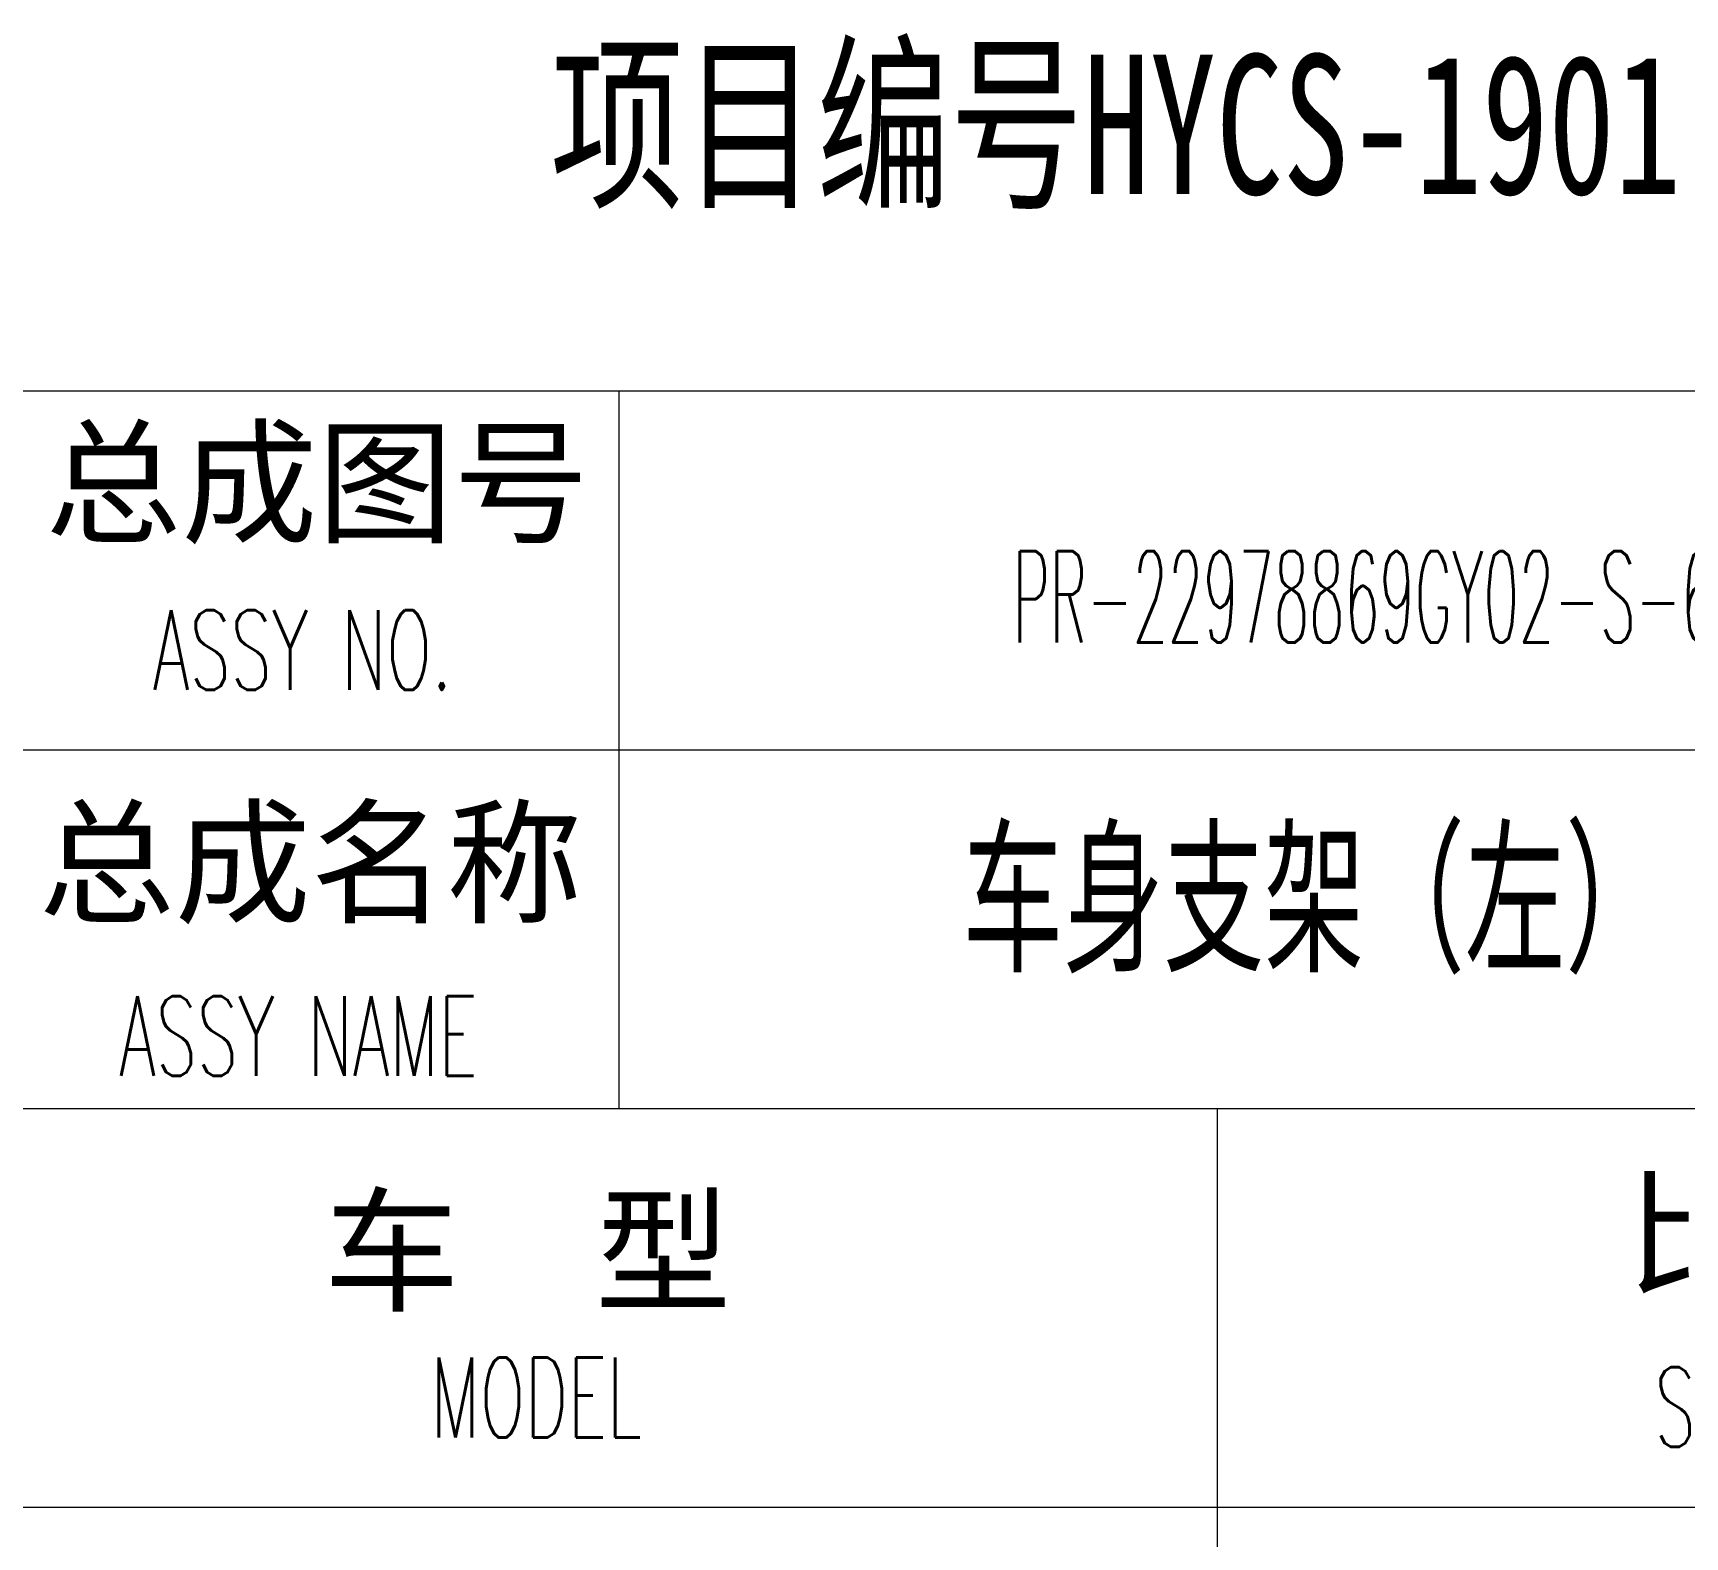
# Model space of a CAD drawing. Header units: millimetres. Extents: x 29078 to 32945, y -44812 to -43100.
# Drawn here: x 32563.51 to 32604.95, y -44775.06 to -44737.33 of the extents above; entities that cross this region are included whole.
import ezdxf
from ezdxf.enums import TextEntityAlignment as Align

# ---------------------------------------------------------------- set-up
doc = ezdxf.new("R2010")
doc.units = ezdxf.units.MM
for name, color, linetype, lineweight in [('Title_frame', 7, 'Continuous', 13), ('TK', 7, 'Continuous', 13), ('文字层', 4, 'Continuous', 25)]:
    doc.layers.add(name, color=color, linetype=linetype, lineweight=lineweight)
doc.styles.add('SSDT', font='simfang.ttf', dxfattribs={"width": 0.7, "height": 5})
doc.styles.get("Standard").update_dxf_attribs({"font": 'simplex.shx', "bigfont": 'gbcbig.shx'})

# ---------------------------------------------------------------- blocks, each defined once
blk = doc.blocks.new('*U38')
at = {"layer": 'TK'}
for p, q in [((-1716.986, 12586.92), (-1716.986, 12604.92)), ((-1731.986, 12595.92), (-1611.986, 12595.92)), ((-1731.986, 12586.92), (-1611.986, 12586.92)), ((-1701.986, 12586.92), (-1701.986, 12548.92))]:
    blk.add_line(p, q, dxfattribs=at)
blk.add_lwpolyline([(-1791.986, 12604.92), (-1611.986, 12604.92), (-1611.986, 12548.92), (-1791.986, 12548.92)], close=True, dxfattribs=at)
blk.add_lwpolyline([(-1791.986, 12576.92), (-1611.986, 12576.92)], dxfattribs=at)
at = {"layer": 'Title_frame', "color": 3, "linetype": 'Continuous', "width": 0.6}
for s, p in [('ASSY NO.', (-1728.69, 12597.42)), ('ASSY NAME', (-1729.538, 12587.735)), ('MODEL', (-1721.716, 12578.669)), ('SCALE', (-1691.015, 12578.428))]:
    blk.add_text(s, height=2, dxfattribs=at).set_placement(p)
at = {"layer": 'TK', "color": 3, "char_height": 2.5, "width": 16.9757, "attachment_point": 1}
for s, insert in [('{\\fﾷￂￋￎ_GB2312|b0|i0|c134|p49;总成图号}', (-1731.382, 12603.869)), ('{\\fﾷￂￋￎ_GB2312|b0|i0|c134|p49;总成名称}', (-1731.548, 12594.337)), ('{\\fﾷￂￋￎ_GB2312|b0|i0|c134|p49;比例}', (-1691.714, 12585.022)), ('{\\fFangSong_GB2312|b0|i0|c134|p49;车  型}', (-1724.401, 12584.594))]:
    blk.add_mtext(s, dxfattribs=dict(at, insert=insert))

msp = doc.modelspace()

# ---------------------------------------------------------------- block references
at = {"layer": 'TK'}
msp.add_blockref('*U38', (34295.206, -57351.226), dxfattribs=at)

# ---------------------------------------------------------------- texts
at = {"layer": 'TK', "width": 0.45}
msp.add_text('PR-22978869GY02-S-60-00-00', height=2.29376, dxfattribs=at).set_placement((32600.28, -44751.47), align=Align.MIDDLE_CENTER)
at = {"layer": 'TK', "insert": (32595.653, -44759.17), "char_height": 3.5, "width": 51.30413, "attachment_point": 5}
msp.add_mtext('车身支架（左）', dxfattribs=at)
at = {"layer": '文字层', "color": 4, "style": 'SSDT', "width": 0.7}
msp.add_text('项目编号HYCS-1901  ', height=3.5, dxfattribs=at).set_placement((32576.493, -44741.365))

doc.saveas('drawing.dxf')
